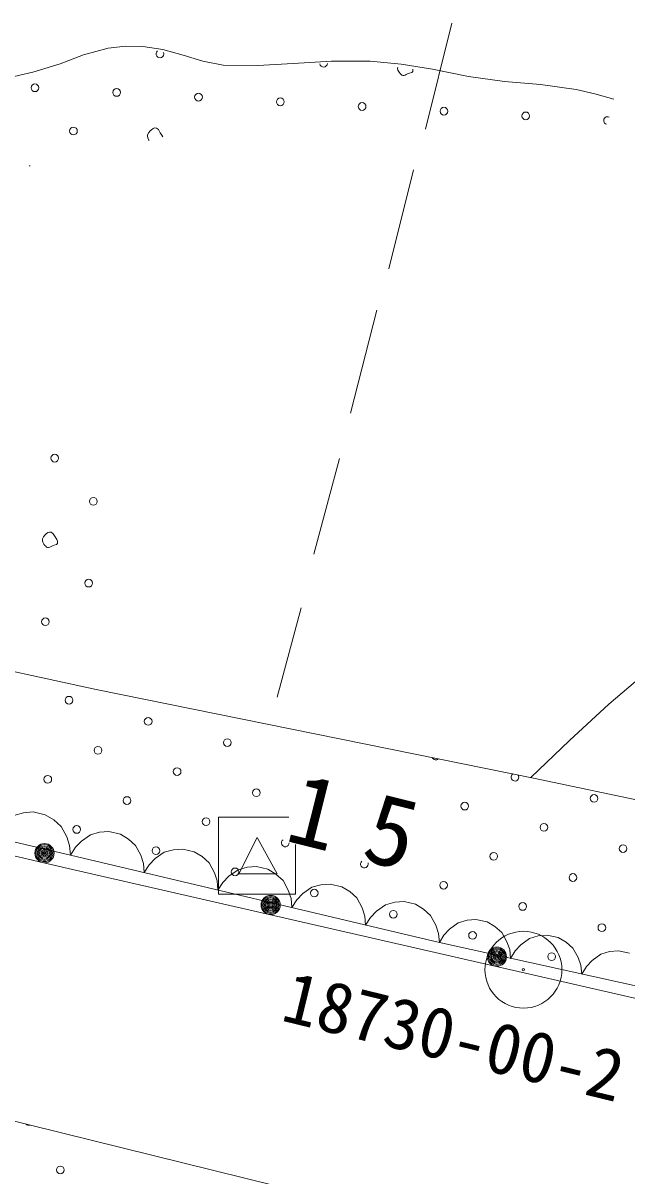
# Model space of a CAD drawing. Units: millimetres, scale not verified. Extents: x 40000 to 680000, y -32072 to 380000.
# Drawn here: x 543546 to 559180, y 265112 to 294969 of the extents above; entities that cross this region are included whole.
import ezdxf
from ezdxf.enums import TextEntityAlignment as Align

# ---------------------------------------------------------------- set-up
doc = ezdxf.new("R2010")
doc.units = ezdxf.units.MM
doc.header["$LTSCALE"] = 1000
doc.linetypes.add('DASHED', pattern=[7.5, 6, -1.5])
doc.layers.add('1_1', color=7, linetype='Continuous')
doc.layers.add('S-BGD', color=7, linetype='Continuous', lineweight=13)
doc.styles.add('ＭＳ ゴシック', font='')
doc.styles.get('ＭＳ ゴシック').set_extended_font_data('MS Gothic')

# ---------------------------------------------------------------- blocks, each defined once
blk = doc.blocks.new('BUHIN1')
at = {"color": 6, "linetype": 'Continuous', "lineweight": 13}
for radius in [995, 30]:
    blk.add_circle((0, 0), radius, dxfattribs=at)

msp = doc.modelspace()

# ---------------------------------------------------------------- linework, layer by layer
at = {"layer": 'S-BGD', "linetype": 'DASHED'}
for p, q in [((553965, 292222), (554646, 294969)), ((553014, 288607), (553655, 291169)), ((552023, 284869), (552704, 287533)), ((551073, 281212), (551734, 283691)), ((550122, 277515), (550742, 279828))]:
    msp.add_line(p, q, dxfattribs=at)
at = {"layer": 'S-BGD'}
for p, q in [((544503, 293910), (545115, 294143)), ((545115, 294143), (545749, 294319)), ((545749, 294319), (546196, 294371)), ((546196, 294371), (546644, 294362)), ((546644, 294362), (547167, 294280)), ((547167, 294280), (547689, 294136)), ((547689, 294136), (548204, 293978)), ((543800, 293693), (544503, 293910)), ((548204, 293978), (548728, 293880)), ((548728, 293880), (549625, 293872)), ((549625, 293872), (550535, 293925)), ((550535, 293925), (551531, 293982)), ((551531, 293982), (552529, 293979)), ((552529, 293979), (553336, 293907)), ((553243, 293795), (553245, 293823)), ((553252, 293750), (553243, 293795)), ((553336, 293907), (554145, 293774)), ((543089, 293536), (543800, 293693)), ((553279, 293694), (553252, 293750)), ((553312, 293661), (553279, 293694)), ((553334, 293641), (553312, 293661)), ((553355, 293623), (553334, 293641)), ((553380, 293612), (553355, 293623)), ((553402, 293613), (553380, 293612)), ((553438, 293620), (553402, 293613)), ((553468, 293640), (553438, 293620)), ((553502, 293655), (553468, 293640)), ((553547, 293669), (553502, 293655)), ((553611, 293685), (553547, 293669)), ((553633, 293714), (553611, 293685)), ((553639, 293747), (553633, 293714)), ((553638, 293772), (553639, 293747)), ((554145, 293774), (555075, 293584)), ((555075, 293584), (556013, 293454)), ((556013, 293454), (556940, 293382)), ((556940, 293382), (557866, 293250)), ((557866, 293250), (558351, 293134)), ((558351, 293134), (558842, 292998)), ((546769, 292040), (546771, 292078)), ((546777, 291995), (546769, 292040)), ((546771, 292078), (546798, 292135)), ((546798, 292135), (546834, 292177)), ((546834, 292177), (546871, 292208)), ((546871, 292208), (546911, 292241)), ((546911, 292241), (546953, 292252)), ((546953, 292252), (546999, 292249)), ((546999, 292249), (547051, 292213)), ((547051, 292213), (547097, 292130)), ((547097, 292130), (547141, 292063)), ((547141, 292063), (547163, 292023)), ((546804, 291939), (546777, 291995)), ((546812, 291931), (546804, 291939)), ((544046, 281572), (544048, 281610)), ((544054, 281527), (544046, 281572)), ((544048, 281610), (544075, 281667)), ((544075, 281667), (544111, 281709)), ((544111, 281709), (544148, 281740)), ((544148, 281740), (544188, 281773)), ((544188, 281773), (544230, 281783)), ((544230, 281783), (544276, 281781)), ((544276, 281781), (544328, 281745)), ((544328, 281745), (544374, 281662)), ((544374, 281662), (544418, 281594)), ((544418, 281594), (544440, 281555)), ((544440, 281555), (544442, 281524)), ((544081, 281470), (544054, 281527)), ((544114, 281437), (544081, 281470)), ((544136, 281418), (544114, 281437)), ((544157, 281400), (544136, 281418)), ((544182, 281388), (544157, 281400)), ((544205, 281390), (544182, 281388)), ((544240, 281397), (544205, 281390)), ((544270, 281417), (544240, 281397)), ((544304, 281432), (544270, 281417)), ((544349, 281446), (544304, 281432)), ((544413, 281461), (544349, 281446)), ((544436, 281491), (544413, 281461)), ((544442, 281524), (544436, 281491)), ((545442, 277714), (534422, 280084)), ((559747, 278211), (558715, 277331)), ((556803, 275405), (545442, 277714)), ((558715, 277331), (557693, 276391)), ((530706, 276732), (544772, 273422)), ((530634, 276365), (544714, 273074)), ((557693, 276391), (556690, 275428)), ((562859, 274126), (556803, 275405)), ((543556, 274519), (543307, 274450)), ((543810, 274539), (543556, 274519)), ((544122, 274466), (543810, 274539)), ((544340, 274335), (544122, 274466)), ((548603, 272408), (548603, 274408)), ((548603, 274408), (550427, 274408)), ((544533, 274162), (544340, 274335)), ((544677, 273895), (544533, 274162)), ((544751, 273671), (544677, 273895)), ((545291, 273949), (545055, 273783)), ((545528, 274014), (545291, 273949)), ((545770, 274032), (545528, 274014)), ((546066, 273962), (545770, 274032)), ((546273, 273837), (546066, 273962)), ((546456, 273673), (546273, 273837)), ((549128, 272933), (549603, 273873)), ((549603, 273873), (550128, 272933)), ((544772, 273422), (544751, 273671)), ((544901, 273623), (544772, 273422)), ((545055, 273783), (544901, 273623)), ((546592, 273418), (546456, 273673)), ((547201, 273496), (546965, 273330)), ((547438, 273560), (547201, 273496)), ((547680, 273579), (547438, 273560)), ((547976, 273508), (547680, 273579)), ((548183, 273383), (547976, 273508)), ((550603, 273694), (550603, 272408)), ((544772, 273422), (554323, 271154)), ((546663, 273205), (546592, 273418)), ((546682, 272968), (546663, 273205)), ((546965, 273330), (546811, 273170)), ((548366, 273219), (548183, 273383)), ((548502, 272965), (548366, 273219)), ((544714, 273074), (561615, 269206)), ((546811, 273170), (546682, 272968)), ((548573, 272751), (548502, 272965)), ((549111, 273042), (548875, 272876)), ((549348, 273107), (549111, 273042)), ((550128, 272933), (549128, 272933)), ((549590, 273125), (549348, 273107)), ((549886, 273055), (549590, 273125)), ((550093, 272930), (549886, 273055)), ((550276, 272765), (550093, 272930)), ((548592, 272515), (548573, 272751)), ((548721, 272716), (548592, 272515)), ((548875, 272876), (548721, 272716)), ((550412, 272511), (550276, 272765)), ((551258, 272653), (551021, 272588)), ((551500, 272671), (551258, 272653)), ((551796, 272601), (551500, 272671)), ((552003, 272476), (551796, 272601)), ((550603, 272408), (548603, 272408)), ((550483, 272298), (550412, 272511)), ((550502, 272061), (550483, 272298)), ((550785, 272423), (550631, 272262)), ((551021, 272588), (550785, 272423)), ((552186, 272312), (552003, 272476)), ((552323, 272057), (552186, 272312)), ((550631, 272262), (550502, 272061)), ((552393, 271844), (552323, 272057)), ((552931, 272135), (552695, 271969)), ((553169, 272200), (552931, 272135)), ((553410, 272218), (553169, 272200)), ((553706, 272148), (553410, 272218)), ((553913, 272023), (553706, 272148)), ((554096, 271858), (553913, 272023)), ((552412, 271607), (552393, 271844)), ((552541, 271809), (552412, 271607)), ((552695, 271969), (552541, 271809)), ((554233, 271604), (554096, 271858)), ((555040, 271735), (554813, 271669)), ((555272, 271756), (555040, 271735)), ((555558, 271693), (555272, 271756)), ((554303, 271390), (554233, 271604)), ((554589, 271506), (554443, 271349)), ((554813, 271669), (554589, 271506)), ((555759, 271576), (555558, 271693)), ((555938, 271421), (555759, 271576)), ((556073, 271179), (555938, 271421)), ((554323, 271154), (554303, 271390)), ((554443, 271349), (554323, 271154)), ((554323, 271154), (561696, 269528)), ((556144, 270974), (556073, 271179)), ((556432, 271099), (556286, 270943)), ((556657, 271262), (556432, 271099)), ((556884, 271328), (556657, 271262)), ((557116, 271350), (556884, 271328)), ((557401, 271287), (557116, 271350)), ((557603, 271170), (557401, 271287)), ((557781, 271014), (557603, 271170)), ((556166, 270747), (556144, 270974)), ((556286, 270943), (556166, 270747)), ((557916, 270772), (557781, 271014)), ((558500, 270856), (558276, 270693)), ((558727, 270922), (558500, 270856)), ((558959, 270943), (558727, 270922)), ((559245, 270880), (558959, 270943)), ((557987, 270568), (557916, 270772)), ((558009, 270341), (557987, 270568)), ((558130, 270536), (558009, 270341)), ((558276, 270693), (558130, 270536)), ((538167, 267798), (552017, 264385))]:
    msp.add_line(p, q, dxfattribs=at)
for centre, radius in [((543852, 293292), 99.5), ((545970, 293171), 99.5), ((548088, 293050), 99.5), ((550206, 292929), 99.5), ((552324, 292808), 99.5), ((554442, 292687), 99.5), ((556560, 292566), 99.5), ((544851, 292173), 99.5), ((544367, 283701), 99.5), ((545365, 282582), 99.5), ((545244, 280464), 99.5), ((544125, 279465), 99.5), ((544736, 277433), 99.5), ((546785, 276884), 99.5), ((545486, 276134), 99.5), ((548834, 276335), 99.5), ((547535, 275585), 99.5), ((544187, 275384), 99.5), ((549584, 275036), 99.5), ((558329, 274890), 99.5), ((546236, 274835), 99.5), ((554981, 274689), 99.5), ((548285, 274286), 99.5), ((544937, 274085), 99.5), ((557030, 274140), 99.5), ((544101, 273472), 249), ((544101, 273472), 220), ((544101, 273472), 191), ((544101, 273472), 161), ((544101, 273472), 132), ((544101, 273472), 97.5), ((544101, 273472), 67.5), ((544101, 273472), 38.7), ((546986, 273536), 99.5), ((555731, 273390), 99.5), ((559079, 273591), 99.5), ((544101, 273472), 7.5), ((549035, 272987), 99.5), ((557780, 272841), 99.5), ((554432, 272640), 99.5), ((549956, 272129), 249), ((549956, 272129), 220), ((549956, 272129), 191), ((551084, 272438), 99.5), ((549956, 272129), 161), ((549956, 272129), 132), ((549956, 272129), 97.5), ((549956, 272129), 67.5), ((549956, 272129), 38.7), ((549956, 272129), 7.5), ((556481, 272091), 99.5), ((553133, 271889), 99.5), ((555182, 271341), 99.5), ((558530, 271542), 99.5), ((555813, 270789), 249), ((555813, 270789), 220), ((555813, 270789), 191), ((555813, 270789), 161), ((555813, 270789), 132), ((555813, 270789), 97.5), ((555813, 270789), 67.5), ((555813, 270789), 38.7), ((557231, 270792), 99.5), ((555813, 270789), 7.5), ((544511, 265269), 99.5)]:
    msp.add_circle(centre, radius, dxfattribs=at)
for centre, start, end in [((547090, 294169), 129.0769, 19.814), ((551325, 293927), 189.5164, 358.1115), ((558677, 292445), 63.4112, 253.5056), ((543731, 291174), 90.4682, 108.0521), ((554231, 275988), 204.5971, 312.4266), ((556280, 275439), 122.8067, 34.217), ((550334, 273737), 122.8879, 359.5532), ((552383, 273188), 131.1698, 20.6302), ((543692, 266526), 226.2222, 286.094)]:
    msp.add_arc(centre, 99.5, start, end, dxfattribs=at)

# ---------------------------------------------------------------- block references
at = {"layer": '1_1', "rotation": 27.29809}
msp.add_blockref('BUHIN1', (556500, 270453), dxfattribs=at)

# ---------------------------------------------------------------- texts
at = {"layer": 'S-BGD', "style": 'ＭＳ ゴシック'}
msp.add_text('18730-00-2', height=1320, rotation=346.3, dxfattribs=at).set_placement((550088, 268763), align=Align.BOTTOM_LEFT)
at = {"layer": 'S-BGD', "insert": (550269, 273778), "char_height": 1833, "attachment_point": 7, "rotation": 345.9, "style": 'ＭＳ ゴシック'}
msp.add_mtext('\\T1.64;15', dxfattribs=at)

doc.saveas('drawing.dxf')
